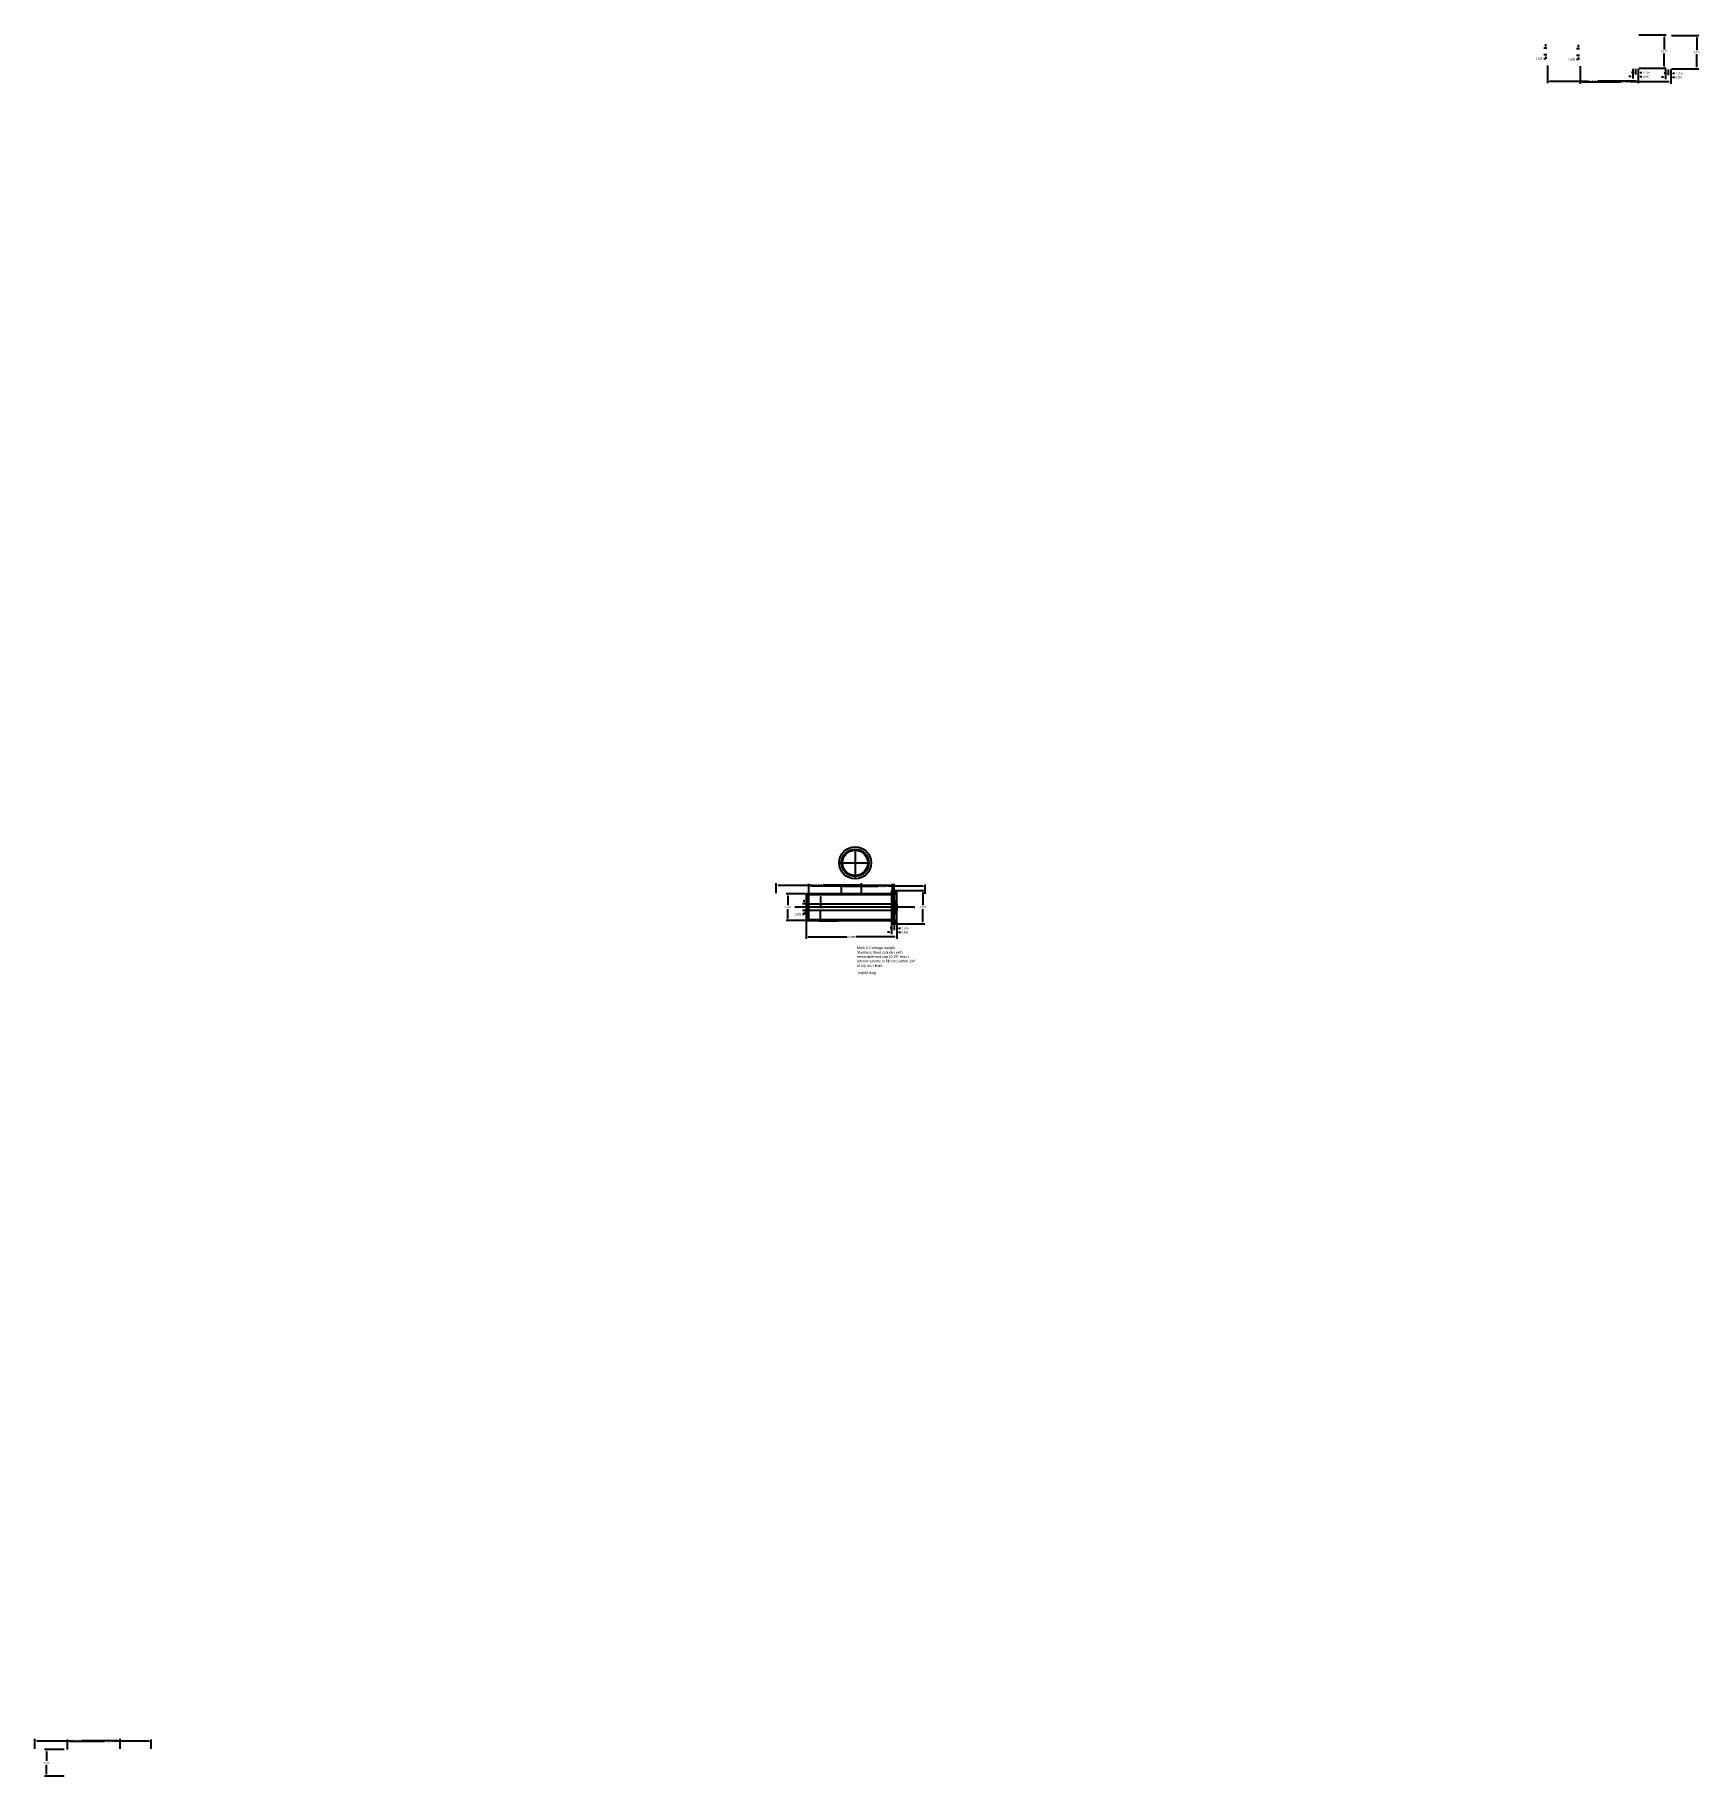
# Model space of a CAD drawing. Extents: x -70 to 87, y -75 to 89.
import ezdxf
from ezdxf.enums import TextEntityAlignment as Align

# ---------------------------------------------------------------- set-up
doc = ezdxf.new("R2010")
doc.units = 0
doc.linetypes.add('DOTS', pattern=[0])
doc.linetypes.add('PHANTOM', pattern=[0])
doc.layers.get('0').update_dxf_attribs({"linetype": 'CONTINUOUS'})
doc.layers.get('DEFPOINTS').update_dxf_attribs({"linetype": 'CONTINUOUS'})
doc.layers.add('WEIGHT', color=5, linetype='CONTINUOUS')
doc.layers.add('WEIGHT_DIM', color=1, linetype='CONTINUOUS')
doc.dimstyles.get("Standard").update_dxf_attribs({"dimtxt": 2.5, "dimasz": 2.5, "dimexe": 1.25, "dimexo": 0.625, "dimtad": 1, "dimcen": 2.5, "dimazin": 3, "dimtfac": 1, "dimtmove": 0, "dimatfit": 3})

# ---------------------------------------------------------------- blocks, each defined once
blk = doc.blocks.new('*D')
at = {"color": 0, "linetype": 'BYBLOCK'}
for p, q in [((83.97, 88.72), (86.54, 88.72)), ((86.36, 88.54), (86.36, 87.34)), ((75.34, 87.47), (75.05, 87.47)), ((75.34, 86.84), (75.05, 86.84)), ((75.23, 87.65), (75.23, 87.83)), ((75.23, 86.66), (75.23, 86.48)), ((86.36, 85.77), (86.36, 86.98)), ((75.23, 86.48), (75.05, 86.48)), ((75.41, 85.84), (75.41, 84.18)), ((83.48, 85.18), (83.3, 85.18)), ((83.41, 85.53), (83.41, 84.62)), ((83.66, 85.53), (83.66, 85)), ((83.91, 85.53), (83.91, 84.18)), ((83.91, 85.53), (83.91, 84.62)), ((83.91, 85.53), (83.91, 85)), ((83.97, 85.59), (86.54, 85.59)), ((84.09, 85.18), (84.27, 85.18)), ((75.59, 84.36), (79.24, 84.36)), ((83.73, 84.36), (80.08, 84.36)), ((83.23, 84.8), (83.05, 84.8)), ((84.09, 84.8), (84.27, 84.8)), ((2.99, 8.14), (2.99, 9.08)), ((3.17, 8.9), (6.58, 8.9)), ((6.05, 8.08), (6.05, 9.03)), ((6.23, 8.85), (9.52, 8.85)), ((10.81, 8.9), (7.39, 8.9)), ((13.72, 8.85), (10.42, 8.85)), ((10.99, 8.14), (10.99, 9.08)), ((13.9, 8.14), (13.9, 9.03)), ((5.74, 8.08), (3.91, 8.08)), ((4.09, 7.9), (4.09, 7.01)), ((4.09, 5.76), (4.09, 6.65)), ((5.74, 5.58), (3.91, 5.58))]:
    blk.add_line(p, q, dxfattribs=at)
for points in [[(86.33, 88.54), (86.39, 88.54), (86.36, 88.72)], [(75.2, 87.65), (75.26, 87.65), (75.23, 87.47)], [(75.2, 86.66), (75.26, 86.66), (75.23, 86.84)], [(83.48, 85.21), (83.48, 85.15), (83.66, 85.18)], [(84.09, 85.21), (84.09, 85.15), (83.91, 85.18)], [(86.33, 85.77), (86.39, 85.77), (86.36, 85.59)], [(75.59, 84.39), (75.59, 84.33), (75.41, 84.36)], [(83.23, 84.83), (83.23, 84.77), (83.41, 84.8)], [(83.73, 84.39), (83.73, 84.33), (83.91, 84.36)], [(84.09, 84.83), (84.09, 84.77), (83.91, 84.8)], [(3.17, 8.93), (3.17, 8.87), (2.99, 8.9)], [(6.23, 8.88), (6.23, 8.82), (6.05, 8.85)], [(10.81, 8.93), (10.81, 8.87), (10.99, 8.9)], [(13.72, 8.88), (13.72, 8.82), (13.9, 8.85)], [(4.06, 7.9), (4.12, 7.9), (4.09, 8.08)], [(4.06, 5.76), (4.12, 5.76), (4.09, 5.58)]]:
    blk.add_solid(points, dxfattribs=at)
at = {"layer": 'DEFPOINTS', "color": 0, "linetype": 'BYBLOCK'}
for p in [(83.91, 88.72), (75.23, 86.84), (75.41, 87.47), (75.41, 86.84), (75.41, 85.91), (83.41, 85.59), (83.66, 85.59), (83.91, 85.59), (83.91, 85.59), (83.91, 85.59), (83.91, 85.59), (83.91, 85.18), (86.36, 85.59), (83.91, 84.8), (83.91, 84.36), (10.99, 8.9), (13.9, 8.85), (2.99, 8.08), (4.09, 8.08), (5.8, 8.08), (6.05, 8.01), (10.99, 8.08), (13.9, 8.08), (5.8, 5.58)]:
    blk.add_point(p, dxfattribs=at)
at = {"color": 0, "linetype": 'BYBLOCK'}
for s, p in [('3.125', (86.36, 87.16)), ('0.625', (74.61, 86.48)), ('0.250', (84.69, 85.18)), ('8.500', (79.66, 84.36)), ('0.500', (84.67, 84.8)), ('8.000', (6.99, 8.9)), ('7.844', (9.97, 8.85)), ('2.500', (4.09, 6.83))]:
    blk.add_text(s, height=0.18, dxfattribs=at).set_placement(p, align=Align.MIDDLE_CENTER)

msp = doc.modelspace()

# ---------------------------------------------------------------- linework, layer by layer
at = {"layer": 'WEIGHT', "color": 0, "linetype": 'CONTINUOUS'}
for p, q in [((7.333, 12.382), (7.333, 9.663)), ((5.771, 11.054), (8.63, 11.054)), ((10.988, 8.455), (10.738, 8.455)), ((10.738, 8.455), (10.738, 5.33)), ((10.738, 8.424), (10.988, 8.424)), ((10.988, 8.33), (10.738, 8.33)), ((10.988, 5.33), (10.988, 8.455)), ((10.988, 8.284), (11.113, 8.284)), ((11.113, 8.284), (11.113, 8.143)), ((11.238, 5.33), (11.238, 8.455)), ((2.738, 8.143), (2.801, 8.143)), ((2.738, 8.143), (2.738, 5.643)), ((2.738, 7.471), (2.988, 7.471)), ((2.988, 7.315), (2.738, 7.315)), ((2.738, 7.205), (2.988, 7.205)), ((2.738, 7.205), (2.738, 6.58)), ((2.738, 7.205), (11.238, 7.205)), ((2.738, 6.58), (2.988, 6.58)), ((11.238, 6.58), (2.738, 6.58)), ((2.801, 8.143), (2.801, 8.08)), ((10.832, 8.143), (2.801, 8.143)), ((2.801, 8.143), (2.801, 5.643)), ((2.801, 8.08), (2.988, 8.08)), ((2.801, 8.08), (10.832, 8.08)), ((2.988, 5.705), (2.988, 8.08)), ((10.832, 8.143), (10.738, 8.143)), ((10.832, 8.08), (10.832, 8.143)), ((10.832, 8.143), (10.832, 5.643)), ((10.988, 8.08), (10.832, 8.08)), ((10.988, 8.143), (10.988, 5.643)), ((10.988, 8.143), (11.113, 8.143)), ((10.988, 7.471), (11.238, 7.471)), ((11.238, 7.315), (10.988, 7.315)), ((10.988, 7.205), (11.067, 7.205)), ((10.988, 6.58), (11.067, 6.58)), ((11.067, 7.205), (11.067, 7.268)), ((11.067, 7.268), (11.16, 7.268)), ((11.067, 7.205), (11.067, 6.58)), ((11.067, 6.58), (11.067, 6.518)), ((11.16, 7.268), (11.16, 7.205)), ((11.16, 7.205), (11.238, 7.205)), ((11.16, 7.205), (11.16, 6.518)), ((11.16, 6.58), (11.238, 6.58)), ((11.238, 7.205), (11.238, 6.58)), ((12.879, 6.893), (12.926, 6.893)), ((2.988, 6.471), (2.738, 6.471)), ((2.988, 6.315), (2.738, 6.315)), ((2.738, 5.643), (2.801, 5.643)), ((2.801, 5.643), (2.801, 5.705)), ((2.801, 5.705), (2.988, 5.705)), ((10.832, 5.705), (2.801, 5.705)), ((2.801, 5.643), (10.832, 5.643)), ((10.832, 5.643), (10.738, 5.643)), ((10.988, 5.455), (10.738, 5.455)), ((10.988, 5.362), (10.738, 5.362)), ((10.738, 5.33), (10.988, 5.33)), ((10.988, 5.705), (10.832, 5.705)), ((10.832, 5.705), (10.832, 5.643)), ((10.988, 6.471), (11.238, 6.471)), ((10.988, 6.315), (11.238, 6.315)), ((10.988, 5.643), (11.113, 5.643)), ((10.988, 5.502), (10.988, 5.33)), ((11.113, 5.502), (10.988, 5.502)), ((10.988, 5.33), (11.238, 5.33)), ((11.067, 6.518), (11.16, 6.518)), ((11.113, 5.643), (11.113, 5.502))]:
    msp.add_line(p, q, dxfattribs=at)
at = {"layer": 'WEIGHT', "color": 0, "linetype": 'DOTS'}
for p, q in [((10.988, 8.424), (11.238, 8.424)), ((10.988, 8.33), (11.238, 8.33)), ((11.223, 8.409), (11.004, 8.409)), ((11.004, 8.346), (11.223, 8.346)), ((10.988, 5.455), (11.238, 5.455)), ((11.238, 5.362), (10.988, 5.362)), ((11.223, 5.44), (11.004, 5.44)), ((11.004, 5.377), (11.223, 5.377))]:
    msp.add_line(p, q, dxfattribs=at)
at = {"layer": 'WEIGHT', "color": 0, "linetype": 'CONTINUOUS'}
msp.add_lwpolyline([(10.988, 8.284), (10.988, 8.455), (11.238, 8.455)], dxfattribs=at)
for centre, radius in [((7.333, 11.054), 1.5), ((7.333, 11.054), 1.281), ((7.333, 11.054), 1.219), ((7.333, 11.054), 1.188), ((5.958, 11.054), 0.0625)]:
    msp.add_circle(centre, radius, dxfattribs=at)
at = {"layer": 'WEIGHT', "color": 0, "linetype": 'DOTS'}
msp.add_circle((7.333, 11.054), 1.25, dxfattribs=at)
at = {"layer": 'WEIGHT_DIM', "color": 0, "linetype": 'PHANTOM'}
msp.add_line((12.848, 6.893), (1.66, 6.893), dxfattribs=at)

# ---------------------------------------------------------------- texts
at = {"layer": 'WEIGHT_DIM', "color": 0}
for s, p in [('Stainless Steel cylinder with', (7.496, 2.537)), ('removable end cap (0.25" thick).', (7.496, 2.12)), ('Mark II Carriage weight.', (7.496, 2.953)), ('Interior volume is filled to within 1/4"', (7.496, 1.703)), ('of top with lead.', (7.496, 1.287)), ('wght2.dwg', (7.628, 0.609))]:
    msp.add_text(s, height=0.25, dxfattribs=at).set_placement(p)

# ---------------------------------------------------------------- dimensions: what is measured, and where the dimension line sits
for base, p1, p2, middle, set_off in [((1.026, 8.143), (2.738, 5.643), (2.738, 8.143), (1.026, 6.893), (-3.064, 0.066)), ((13.693867305, 5.330375055), (11.238435536, 8.455375055), (11.238435536, 5.330375055), (13.693867305, 6.892875055), (-72.667814464, -80.263374945)), ((2.557963777, 6.580375055), (2.738435536, 7.205375055), (2.738435536, 6.580375055), (1.942963777, 6.220375055), (-72.667814464, -80.263374945))]:
    dim = msp.add_linear_dim(base=base, p1=p1, p2=p2, angle=90, dimstyle='Standard', dxfattribs=at)
    dim.commit()
    dim.dimension.update_dxf_attribs({"geometry": '*D', "text_midpoint": middle, "insert": set_off})
dim = msp.add_linear_dim(base=(10.988, 8.9), p1=(2.988, 8.08), p2=(10.988, 8.08), dimstyle='Standard', dxfattribs=at)
dim.commit()
dim.dimension.update_dxf_attribs({"geometry": '*D', "text_midpoint": (6.988, 8.9)})
for base, p1, middle in [((11.238, 4.096), (2.738, 5.643), (6.988, 4.096)), ((11.238, 4.532), (10.738, 5.33), (12.003, 4.532)), ((11.238, 4.921), (10.988, 5.33), (12.018, 4.921))]:
    dim = msp.add_linear_dim(base=base, p1=p1, p2=(11.238, 5.33), dimstyle='Standard', dxfattribs=at)
    dim.commit()
    dim.dimension.update_dxf_attribs({"geometry": '*D', "text_midpoint": middle, "insert": (-72.668, -80.263)})

doc.saveas('drawing.dxf')
